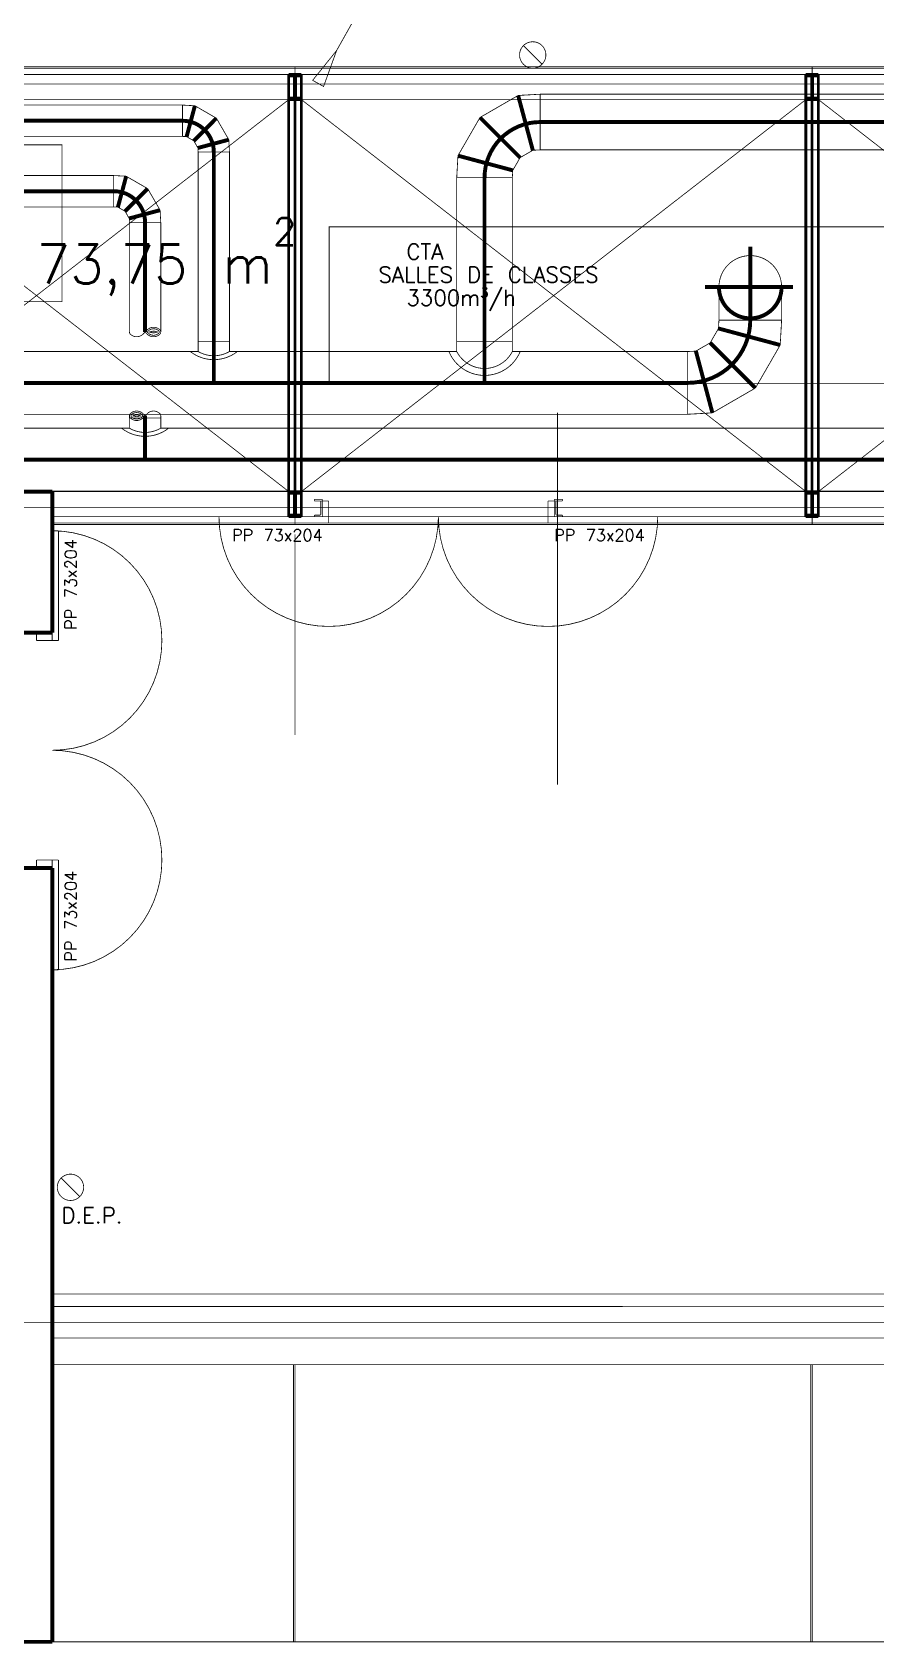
# Model space of a CAD drawing. Header units: inches. Extents: x -511311 to -456756, y 27559 to 65477.
# Drawn here: x -483766 to -478382, y 33128 to 43406 of the extents above; entities that cross this region are included whole.
import ezdxf

# ---------------------------------------------------------------- set-up
doc = ezdxf.new("R2010")
doc.units = ezdxf.units.IN
doc.header["$MEASUREMENT"] = 0
for name, pattern in [('Achse', [115, 0, -40, 75, 0]), ('AXES2', [1125, 750, -125, 125, -125]), ('CACHE', [750, 500, -250]), ('GRILLE', [400, 200, -200]), ('HIDDENX2', [750, 500, -250]), ('pontille 1', [133.333333, 66.666667, -66.666667]), ('Tiretet', [546.805537, 264.583325, -105.833328, 70.555556, -105.833328])]:
    doc.linetypes.add(name, pattern=pattern)
for name, color, linetype in [('00  ISOFRAN', 7, 'Continuous'), ('00 hachures', 7, 'Continuous'), ('00 poutres', 7, 'Continuous'), ('DF ActivitÈ REPRISE', 7, 'Continuous'), ('DF ActivitÈ REPRISE_A', 7, 'Continuous'), ('DF ActivitÈ REPRISE_C', 7, 'Continuous'), ('DF ActivitÈ REPRISE_F', 7, 'Continuous'), ('DF ActivitÈ SOUFFLAGE', 7, 'Continuous'), ('DF ActivitÈ SOUFFLAGE_A', 7, 'Continuous'), ('DF ActivitÈ SOUFFLAGE_F', 7, 'Continuous'), ('Extraction Sorbonne', 7, 'Continuous'), ('mobiliers', 7, 'Continuous'), ('murs peripherique', 7, 'Continuous'), ('P_EP', 7, 'Continuous'), ('textes', 7, 'Continuous')]:
    doc.layers.add(name, color=color, linetype=linetype)
doc.styles.get("Standard").update_dxf_attribs({"font": 'txt', "bigfont": 'BIGFONT.SHX'})

# ---------------------------------------------------------------- blocks, each defined once
blk = doc.blocks.new('WALL_187', base_point=(-487038, 33241))
at = {"layer": 'murs peripherique', "color": 7, "linetype": 'Continuous', "const_width": 25}
for points in [[(-483838, 33341), (-486938, 33341)], [(-487138, 33141), (-483638, 33141)]]:
    blk.add_lwpolyline(points, dxfattribs=at)
blk = doc.blocks.new('WALL_188', base_point=(-487038, 40377))
at = {"layer": 'murs peripherique', "color": 7, "linetype": 'Continuous', "const_width": 25}
for points in [[(-483638, 40477), (-487138, 40477)], [(-486938, 40277), (-483838, 40277)]]:
    blk.add_lwpolyline(points, dxfattribs=at)
blk = doc.blocks.new('IFC2x_DblPorteBattantSimple_66')
at = {"color": 0, "linetype": 'Continuous', "const_width": 5}
for points in [[(0, 0, 1), (-1400, 0)], [(1400, 0, 1), (0, 0)]]:
    blk.add_lwpolyline(points, format="xyb", dxfattribs=at)
for points in [[(-1400, 0), (-1400, 40)], [(-1400, 40), (-700, 40)], [(-700, 0), (-1400, 0)], [(-750, 0), (-700, 0)], [(-700, 40), (-700, 0)], [(-700, -100), (-700, 0)], [(1400, 40), (700, 40)], [(700, 40), (700, 0)], [(750, 0), (700, 0)], [(700, -100), (700, 0)], [(700, 0), (1400, 0)], [(1400, 0), (1400, 40)], [(-750, -100), (-700, -100)], [(750, -100), (700, -100)]]:
    blk.add_lwpolyline(points, dxfattribs=at)
blk = doc.blocks.new('WALL_534', base_point=(-481914, 40367))
at = {"layer": 'murs peripherique', "color": 7, "linetype": 'Continuous', "const_width": 5}
for points in [[(-481914, 40417), (-481914, 40317)], [(-480434, 40317), (-480434, 40417)]]:
    blk.add_lwpolyline(points, dxfattribs=at)
at = {"layer": 'murs peripherique', "color": 1, "xscale": -1, "rotation": 180}
blk.add_blockref('IFC2x_DblPorteBattantSimple_66', (-481174, 40317), dxfattribs=at)
blk = doc.blocks.new('IFC2x_DblPorteBattantSimple_114')
at = {"color": 0, "linetype": 'Continuous', "const_width": 5}
for points in [[(0, 0, 1), (-1400, 0)], [(1400, 0, 1), (0, 0)]]:
    blk.add_lwpolyline(points, format="xyb", dxfattribs=at)
for points in [[(-1400, 0), (-1400, 40)], [(-1400, 40), (-700, 40)], [(-700, 0), (-1400, 0)], [(-750, 0), (-700, 0)], [(-700, 40), (-700, 0)], [(-700, -100), (-700, 0)], [(1400, 40), (700, 40)], [(700, 40), (700, 0)], [(750, 0), (700, 0)], [(700, -100), (700, 0)], [(700, 0), (1400, 0)], [(1400, 0), (1400, 40)], [(-750, -100), (-700, -100)], [(750, -100), (700, -100)]]:
    blk.add_lwpolyline(points, dxfattribs=at)
blk = doc.blocks.new('WALL_1799', base_point=(-483738, 33241))
at = {"layer": 'murs peripherique', "color": 7, "linetype": 'Continuous', "const_width": 25}
for points in [[(-483638, 39577), (-483638, 40477)], [(-483838, 40277), (-483838, 39577)], [(-483838, 39577), (-483638, 39577)], [(-483838, 38077), (-483638, 38077)], [(-483838, 38077), (-483838, 38071)], [(-483638, 33141), (-483638, 38077)], [(-483838, 37871), (-483838, 33341)]]:
    blk.add_lwpolyline(points, dxfattribs=at)
at = {"layer": 'murs peripherique', "color": 1, "rotation": 270}
blk.add_blockref('IFC2x_DblPorteBattantSimple_114', (-483638, 38827), dxfattribs=at)
blk = doc.blocks.new('Par soleil droit_39')
at = {"layer": 'mobiliers', "color": 7, "linetype": 'ByBlock', "const_width": 5}
blk.add_lwpolyline([(0, -75), (1550, -75), (1550, -25), (0, -25)], close=True, dxfattribs=at)
blk = doc.blocks.new('Par soleil droit_40')
at = {"layer": 'mobiliers', "color": 7, "linetype": 'ByBlock', "const_width": 5}
blk.add_lwpolyline([(0, -75), (3300, -75), (3300, -25), (0, -25)], close=True, dxfattribs=at)
blk = doc.blocks.new('IPE param_incl_65_45')
at = {"layer": 'mobiliers', "color": 0, "linetype": 'ByBlock', "const_width": 17.5}
for points in [[(0, 40), (0, -40)], [(0, 40), (2820, 40)], [(0, 40), (2820, 40)], [(0, 40), (2820, 40)], [(0, 40), (2820, 40)], [(0, 40), (0, -40)], [(0, 0), (2820, 0)], [(2820, 8), (2820, 40)], [(2820, 40), (2820, 8)], [(2820, -40), (2820, 40)], [(2820, 40), (2820, -40)], [(2820, 4), (2820, 8)], [(2820, 8), (2820, 4)], [(2820, -3), (2820, -8)], [(2820, -8), (2820, -3)], [(2820, -8), (2820, -40)], [(2820, -40), (2820, -8)], [(0, -40), (2820, -40)], [(0, -40), (2820, -40)]]:
    blk.add_lwpolyline(points, dxfattribs=at)
blk = doc.blocks.new('IPE param_verti_65_42')
at = {"layer": 'mobiliers', "color": 0, "linetype": 'ByBlock', "const_width": 17.5}
for points in [[(40, 80), (-40, 80)], [(-40, 80), (-40, 70)], [(-40, 70), (-10.5, 70)], [(-3.5, 63), (-3.5, -63)], [(3.5, -63), (3.5, 63)], [(10.5, 70), (40, 70)], [(40, 70), (40, 80)], [(-10.5, -70), (-40, -70)], [(-40, -70), (-40, -80)], [(-40, -80), (40, -80)], [(40, -70), (10.5, -70)], [(40, -80), (40, -70)]]:
    blk.add_lwpolyline(points, dxfattribs=at)
for points in [[(-3.5, 63, 0.4142136), (-10.5, 70)], [(10.5, 70, 0.4142136), (3.5, 63)], [(-10.5, -70, 0.4142136), (-3.5, -63)], [(3.5, -63, 0.4142136), (10.5, -70)]]:
    blk.add_lwpolyline(points, format="xyb", dxfattribs=at)
blk = doc.blocks.new('IPE param_verti_65_41')
at = {"layer": 'mobiliers', "color": 0, "linetype": 'ByBlock', "const_width": 17.5}
for points in [[(40, 80), (-40, 80)], [(-40, 80), (-40, 70)], [(-40, 70), (-10.5, 70)], [(-3.5, 63), (-3.5, -63)], [(3.5, -63), (3.5, 63)], [(10.5, 70), (40, 70)], [(40, 70), (40, 80)], [(-10.5, -70), (-40, -70)], [(-40, -70), (-40, -80)], [(-40, -80), (40, -80)], [(40, -70), (10.5, -70)], [(40, -80), (40, -70)]]:
    blk.add_lwpolyline(points, dxfattribs=at)
for points in [[(-3.5, 63, 0.4142136), (-10.5, 70)], [(10.5, 70, 0.4142136), (3.5, 63)], [(-10.5, -70, 0.4142136), (-3.5, -63)], [(3.5, -63, 0.4142136), (10.5, -70)]]:
    blk.add_lwpolyline(points, format="xyb", dxfattribs=at)
blk = doc.blocks.new('Par soleil droit_52')
at = {"layer": 'mobiliers', "color": 7, "linetype": 'ByBlock', "const_width": 5}
blk.add_lwpolyline([(0, -75), (3300, -75), (3300, -25), (0, -25)], close=True, dxfattribs=at)
blk = doc.blocks.new('BEAM_4', base_point=(-468988, 40377))
at = {"layer": '00 poutres', "color": 1, "linetype": 'pontille 1', "const_width": 5}
for points in [[(-468988, 40477), (-483638, 40477)], [(-483638, 40477), (-483638, 40277)], [(-468988, 40277), (-483638, 40277)]]:
    blk.add_lwpolyline(points, dxfattribs=at)
at = {"layer": '00 poutres', "color": 30, "linetype": 'GRILLE', "const_width": 5}
blk.add_lwpolyline([(-468988, 40377), (-483638, 40377)], dxfattribs=at)
blk = doc.blocks.new('BEAM_7', base_point=(-468988, 43077))
at = {"layer": '00 poutres', "color": 7, "linetype": 'Continuous', "const_width": 5}
for points in [[(-468988, 43177), (-498488, 43177)], [(-468988, 42977), (-498488, 42977)]]:
    blk.add_lwpolyline(points, dxfattribs=at)
at = {"layer": '00 poutres', "color": 1, "linetype": 'Tiretet', "const_width": 5}
blk.add_lwpolyline([(-468988, 43077), (-498488, 43077)], dxfattribs=at)

msp = doc.modelspace()

# ---------------------------------------------------------------- linework, layer by layer
at = {"layer": '00  ISOFRAN', "color": 7, "linetype": 'Continuous', "const_width": 5}
for points in [[(-482098.267, 34908.825), (-482098.267, 33140.768)], [(-482088.279, 34908.825), (-482088.279, 33140.279)], [(-478798.267, 34908.748), (-478798.267, 33140.768)], [(-478788.279, 34908.748), (-478788.279, 33140.279)], [(-483638.267, 33140.768), (-468788.267, 33140.768)]]:
    msp.add_lwpolyline(points, dxfattribs=at)
at = {"layer": '00 hachures', "color": 7, "linetype": 'Achse', "const_width": 5}
for points in [[(-461908.267, 35278.507), (-483638.267, 35279.013)], [(-461708.267, 35078.519), (-483638.267, 35078.519)]]:
    msp.add_lwpolyline(points, dxfattribs=at)
at = {"layer": 'DF ActivitÈ REPRISE', "color": 191, "linetype": 'CACHE', "const_width": 5}
for points in [[(-480908.187, 42862.571), (-480664.7, 43003.149)], [(-480664.7, 43003.149), (-480524.122, 43011.006)], [(-480524.122, 43011.006), (-480524.122, 42656.006)], [(-480524.122, 43011.006), (-471584.979, 43011.006)], [(-482806.923, 42941.785), (-484405.459, 42941.785)], [(-482727.724, 42937.359), (-482806.923, 42941.785)], [(-482806.923, 42741.785), (-482806.923, 42941.785)], [(-482590.548, 42858.16), (-482727.724, 42937.359)], [(-482511.349, 42720.984), (-482590.548, 42858.16)], [(-481048.765, 42619.084), (-480908.187, 42862.571)], [(-482806.923, 42741.785), (-484405.459, 42741.785)], [(-482780.523, 42740.31), (-482806.923, 42741.785)], [(-482734.798, 42713.91), (-482780.523, 42740.31)], [(-482708.398, 42668.185), (-482734.798, 42713.91)], [(-482706.923, 42641.785), (-482708.398, 42668.185)], [(-482506.923, 42641.785), (-482511.349, 42720.984)], [(-480652.144, 42606.528), (-480570.981, 42653.387)], [(-480570.981, 42653.387), (-480524.122, 42656.006)], [(-480524.122, 42656.006), (-471584.979, 42656.006)], [(-482706.923, 41434.727), (-482706.923, 42641.785)], [(-482706.923, 42641.785), (-482506.923, 42641.785)], [(-482506.923, 41434.727), (-482506.923, 42641.785)], [(-481056.622, 42478.506), (-481048.765, 42619.084)], [(-480699.003, 42525.365), (-480652.144, 42606.528)], [(-481056.622, 41434.727), (-481056.622, 42478.506)], [(-481056.622, 42478.506), (-480701.622, 42478.506)], [(-480701.622, 42478.506), (-480699.003, 42525.365)], [(-480701.622, 41434.727), (-480701.622, 42478.506)], [(-479383.194, 41569.727), (-479383.194, 41781.694)], [(-478983.194, 41569.727), (-478983.194, 41781.694)], [(-479386.145, 41516.928), (-479383.194, 41569.727)], [(-479383.194, 41569.727), (-478983.194, 41569.727)], [(-478992.048, 41411.33), (-478983.194, 41569.727)], [(-482706.923, 41369.727), (-482706.923, 41434.727)], [(-482506.923, 41434.727), (-482706.923, 41434.727)], [(-482506.923, 41369.727), (-482506.923, 41434.727)], [(-481056.622, 41369.727), (-481056.622, 41434.727)], [(-480701.622, 41434.727), (-481056.622, 41434.727)], [(-480701.622, 41369.727), (-480701.622, 41434.727)], [(-479530.395, 41372.679), (-479438.944, 41425.478)], [(-479438.944, 41425.478), (-479386.145, 41516.928)], [(-493838.059, 41369.727), (-482706.923, 41369.727)], [(-482506.923, 41369.727), (-481056.622, 41369.727)], [(-480701.622, 41369.727), (-479583.194, 41369.727)], [(-479583.194, 41369.727), (-479530.395, 41372.679)], [(-479583.194, 41369.727), (-479583.194, 40969.727)], [(-479150.445, 41136.978), (-479002.667, 41392.937)], [(-479002.667, 41392.937), (-478992.048, 41411.33)], [(-479424.797, 40978.581), (-479150.445, 41136.978)], [(-493838.059, 40969.727), (-479583.194, 40969.727)], [(-479583.194, 40969.727), (-479424.797, 40978.581)]]:
    msp.add_lwpolyline(points, dxfattribs=at)
for points in [[(-483575.485, 41688.364), (-483575.485, 42688.364), (-490575.485, 42688.364), (-490575.485, 41688.364)], [(-475870.988, 41164.954), (-475870.988, 42164.954), (-481870.988, 42164.954), (-481870.988, 41164.954)]]:
    msp.add_lwpolyline(points, close=True, dxfattribs=at)
for points in [[(-478983.194, 41781.694, 1), (-479383.194, 41781.694)], [(-482756.923, 41369.727, 0.345299462), (-482456.923, 41369.727)], [(-482706.923, 41369.727, 0.267949192), (-482506.923, 41369.727)], [(-481106.622, 41369.727, 0.669070141), (-480651.622, 41369.727)], [(-481056.622, 41369.727, 0.607540603), (-480701.622, 41369.727)]]:
    msp.add_lwpolyline(points, format="xyb", dxfattribs=at)
at = {"layer": 'DF ActivitÈ REPRISE_A', "color": 7, "linetype": 'Continuous', "const_width": 25}
for points in [[(-482806.923, 42841.785), (-484405.459, 42841.785)], [(-480524.122, 42833.506), (-471584.979, 42833.506)], [(-482606.923, 41434.727), (-482606.923, 42641.785)], [(-480879.122, 41434.727), (-480879.122, 42478.506)], [(-479183.194, 41569.727), (-479183.194, 42038.98)], [(-479471.593, 41781.694), (-478910.949, 41781.694)], [(-482606.923, 41169.727), (-482606.923, 41434.727)], [(-480879.122, 41169.727), (-480879.122, 41434.727)], [(-493838.059, 41169.727), (-479583.194, 41169.727)]]:
    msp.add_lwpolyline(points, dxfattribs=at)
for points in [[(-482606.923, 42641.785, 0.414213562), (-482806.923, 42841.785)], [(-480524.122, 42833.506, 0.414213562), (-480879.122, 42478.506)], [(-479583.194, 41169.727, 0.414213562), (-479183.194, 41569.727)]]:
    msp.add_lwpolyline(points, format="xyb", dxfattribs=at)
at = {"layer": 'DF ActivitÈ REPRISE_C', "color": 7, "linetype": 'Continuous', "const_width": 25}
msp.add_lwpolyline([(-479383.194, 41781.694, 1), (-478983.194, 41781.694)], format="xyb", dxfattribs=at)
at = {"layer": 'DF ActivitÈ REPRISE_F', "color": 7, "linetype": 'Continuous', "const_width": 25}
for points in [[(-480570.981, 42653.387), (-480664.7, 43003.149)], [(-482780.523, 42740.31), (-482727.724, 42937.359)], [(-482734.798, 42713.91), (-482590.548, 42858.16)], [(-480652.144, 42606.528), (-480908.187, 42862.571)], [(-482708.398, 42668.185), (-482511.349, 42720.984)], [(-480699.003, 42525.365), (-481048.765, 42619.084)], [(-479386.145, 41516.928), (-478992.048, 41411.33)], [(-479438.944, 41425.478), (-479398.366, 41384.9)], [(-479530.395, 41372.679), (-479424.797, 40978.581)], [(-479398.366, 41384.9), (-479389.178, 41375.711)], [(-479389.178, 41375.711), (-479150.445, 41136.978)]]:
    msp.add_lwpolyline(points, dxfattribs=at)
at = {"layer": 'DF ActivitÈ SOUFFLAGE', "color": 6, "linetype": 'Continuous', "const_width": 5}
for points in [[(-483245.399, 42492.336), (-484658.167, 42492.336)], [(-483166.2, 42487.909), (-483245.399, 42492.336)], [(-483245.399, 42292.336), (-483245.399, 42492.336)], [(-483029.024, 42408.71), (-483166.2, 42487.909)], [(-482949.826, 42271.534), (-483029.024, 42408.71)], [(-483245.399, 42292.336), (-484658.167, 42292.336)], [(-483218.999, 42290.86), (-483245.399, 42292.336)], [(-483173.274, 42264.46), (-483218.999, 42290.86)], [(-483146.874, 42218.735), (-483173.274, 42264.46)], [(-482945.399, 42192.336), (-482949.826, 42271.534)], [(-483145.399, 42192.336), (-483146.874, 42218.735)], [(-483145.399, 42192.336), (-482945.399, 42192.336)], [(-483145.399, 41494.379), (-483145.399, 42192.336)], [(-482945.399, 41494.379), (-482945.399, 42192.336)], [(-483045.399, 41494.379), (-483058.887, 41480.891)], [(-483145.399, 40945.82), (-483145.399, 40960.041)], [(-483145.399, 40880.82), (-483145.399, 40945.82)], [(-482945.399, 40945.82), (-483145.399, 40945.82)], [(-483045.399, 40960.041), (-483031.911, 40973.529)], [(-482945.399, 40945.82), (-482945.399, 40960.041)], [(-482945.399, 40880.82), (-482945.399, 40945.82)], [(-491707.032, 40880.82), (-483145.399, 40880.82)], [(-482945.399, 40880.82), (-478175.959, 40880.82)], [(-491707.032, 40480.82), (-476551.419, 40480.82)]]:
    msp.add_lwpolyline(points, dxfattribs=at)
for points in [[(-483045.399, 41494.379), (-483031.911, 41480.891, 0.414213562), (-482950.986, 41480.891, 0.198912367), (-482945.399, 41494.379, 0.198912367), (-482950.986, 41507.867, 0.414213562), (-483031.911, 41507.867)], [(-483031.914, 41494.379), (-483025.169, 41487.634, 0.414213562), (-482957.728, 41487.634, 0.198912367), (-482954.934, 41494.379, 0.198912367), (-482957.728, 41501.124, 0.414213562), (-483025.169, 41501.124)], [(-483045.399, 40960.041), (-483058.887, 40973.529, 0.414213562), (-483139.812, 40973.529, 0.198912367), (-483145.399, 40960.041, 0.198912367), (-483139.812, 40946.554, 0.414213562), (-483058.887, 40946.554)], [(-483058.883, 40960.041), (-483065.629, 40966.787, 0.414213562), (-483133.07, 40966.787, 0.198912367), (-483135.864, 40960.041, 0.198912367), (-483133.07, 40953.296, 0.414213562), (-483065.629, 40953.296)]]:
    msp.add_lwpolyline(points, format="xyb", close=True, dxfattribs=at)
for points in [[(-483145.399, 41494.379, 0.198912367), (-483139.812, 41480.891)], [(-483139.812, 41480.891, 0.414213562), (-483058.887, 41480.891)], [(-483016.893, 41489.661), (-483009.688, 41494.376, -0.306327148), (-482973.209, 41494.376), (-482966.004, 41489.661)], [(-483016.893, 41499.091), (-483009.688, 41494.376, 0.306327148), (-482973.209, 41494.376), (-482966.004, 41499.091)], [(-483073.905, 40955.33), (-483081.109, 40960.044, 0.306327148), (-483117.589, 40960.044), (-483124.793, 40955.33)], [(-483073.905, 40964.759), (-483081.109, 40960.044, -0.306327148), (-483117.589, 40960.044), (-483124.793, 40964.759)], [(-482950.986, 40973.529, 0.414213562), (-483031.911, 40973.529)], [(-482945.399, 40960.041, 0.198912367), (-482950.986, 40973.529)], [(-483195.399, 40880.82, 0.345299462), (-482895.399, 40880.82)], [(-483145.399, 40880.82, 0.267949192), (-482945.399, 40880.82)]]:
    msp.add_lwpolyline(points, format="xyb", dxfattribs=at)
at = {"layer": 'DF ActivitÈ SOUFFLAGE_A', "color": 7, "linetype": 'Continuous', "const_width": 25}
for points in [[(-483245.399, 42392.336), (-484658.167, 42392.336)], [(-483045.399, 41494.379), (-483045.399, 42192.336)], [(-483045.399, 40945.82), (-483045.399, 40960.041)], [(-483045.399, 40680.82), (-483045.399, 40945.82)], [(-491707.032, 40680.82), (-476551.419, 40680.82)]]:
    msp.add_lwpolyline(points, dxfattribs=at)
msp.add_lwpolyline([(-483045.399, 42192.336, 0.414213562), (-483245.399, 42392.336)], format="xyb", dxfattribs=at)
at = {"layer": 'DF ActivitÈ SOUFFLAGE_F', "color": 7, "linetype": 'Continuous', "const_width": 25}
for points in [[(-483218.999, 42290.86), (-483166.2, 42487.909)], [(-483173.274, 42264.46), (-483029.024, 42408.71)], [(-483146.874, 42218.735), (-482949.826, 42271.534)]]:
    msp.add_lwpolyline(points, dxfattribs=at)
at = {"layer": 'Extraction Sorbonne', "color": 82, "linetype": 'AXES2', "const_width": 5}
msp.add_lwpolyline([(-481450.667, 43951.467), (-481823.487, 43289.195), (-481906.363, 43060.434), (-481976.076, 43099.678), (-481823.487, 43289.195)], dxfattribs=at)
at = {"layer": 'murs peripherique', "color": 1, "linetype": 'Tiretet', "const_width": 5}
for points in [[(-511308.535, 43076.801), (-459358.126, 43076.801)], [(-511308.535, 40376.801), (-459358.126, 40376.801)], [(-511308.535, 35178.519), (-459469.292, 35178.519)]]:
    msp.add_lwpolyline(points, dxfattribs=at)
at = {"layer": 'murs peripherique', "color": 1, "linetype": 'Achse', "const_width": 5}
for points in [[(-482128.267, 42976.78), (-485348.267, 40476.609)], [(-485348.267, 42976.78), (-482128.267, 40476.609)], [(-482048.267, 40476.609), (-478828.267, 42976.801)], [(-478828.267, 40476.609), (-482048.267, 42976.801)], [(-478748.267, 42976.801), (-475528.267, 40476.609)], [(-475528.267, 42976.801), (-478748.267, 40476.609)], [(-480413.267, 40980.296), (-480413.267, 38606.479)], [(-482088.267, 40204.214), (-482088.267, 38924.041)]]:
    msp.add_lwpolyline(points, dxfattribs=at)
at = {"layer": 'murs peripherique', "color": 7, "linetype": 'Continuous', "const_width": 5}
for points in [[(-481913.806, 40426.609), (-481965.806, 40426.609)], [(-481965.806, 40426.609), (-481965.806, 40421.609)], [(-481960.806, 40416.609), (-481928.806, 40416.609)], [(-481923.806, 40411.609), (-481923.806, 40331.609)], [(-481913.806, 40316.609), (-481913.806, 40426.609)], [(-480433.806, 40426.609), (-480381.806, 40426.609)], [(-480433.806, 40316.609), (-480433.806, 40426.609)], [(-480423.806, 40411.609), (-480423.806, 40331.609)], [(-480386.806, 40416.609), (-480418.806, 40416.609)], [(-480381.806, 40426.609), (-480381.806, 40421.609)], [(-481965.806, 40321.609), (-481965.806, 40316.609)], [(-481965.806, 40316.609), (-481913.806, 40316.609)], [(-481928.806, 40326.609), (-481960.806, 40326.609)], [(-480381.806, 40316.609), (-480433.806, 40316.609)], [(-480418.806, 40326.609), (-480386.806, 40326.609)], [(-480381.806, 40321.609), (-480381.806, 40316.609)], [(-465538.205, 35359.071), (-483638.267, 35359.071)], [(-461598.267, 34908.348), (-483638.267, 34908.861)]]:
    msp.add_lwpolyline(points, dxfattribs=at)
for points in [[(-481965.806, 40421.609, 0.414213562), (-481960.806, 40416.609)], [(-481923.806, 40411.609, 0.414213562), (-481928.806, 40416.609)], [(-480418.806, 40416.609, 0.414213562), (-480423.806, 40411.609)], [(-480386.806, 40416.609, 0.414213562), (-480381.806, 40421.609)], [(-481960.806, 40326.609, 0.414213562), (-481965.806, 40321.609)], [(-481928.806, 40326.609, 0.414213562), (-481923.806, 40331.609)], [(-480423.806, 40331.609, 0.414213562), (-480418.806, 40326.609)], [(-480381.806, 40321.609, 0.414213562), (-480386.806, 40326.609)]]:
    msp.add_lwpolyline(points, format="xyb", dxfattribs=at)
at = {"layer": 'P_EP', "color": 1, "linetype": 'Continuous', "const_width": 5}
for points in [[(-480655.636, 43261.601, 1), (-480487.636, 43261.601, 1)], [(-483605.677, 36039.494, 1), (-483437.677, 36039.494, 1)]]:
    msp.add_lwpolyline(points, format="xyb", close=True, dxfattribs=at)
for points in [[(-480631.033, 43320.998), (-480512.239, 43202.204)], [(-483581.074, 36098.891), (-483462.28, 35980.097)]]:
    msp.add_lwpolyline(points, dxfattribs=at)

# ---------------------------------------------------------------- block references
at = {"layer": '00 poutres', "color": 7}
msp.add_blockref('BEAM_7', (-468988.267, 43076.801), dxfattribs=at)
at = {"layer": '00 poutres', "color": 1}
msp.add_blockref('BEAM_4', (-468988.267, 40376.801), dxfattribs=at)
at = {"layer": 'mobiliers', "linetype": 'Continuous', "xscale": -1}
for p in [(-482088.308, 43211.801), (-478788.308, 43211.801), (-475488.308, 43211.801)]:
    msp.add_blockref('Par soleil droit_52', p, dxfattribs=at)
at = {"layer": 'mobiliers', "color": 7, "linetype": 'pontille 1', "rotation": 90}
for p in [(-482088.806, 40316.609), (-478788.806, 40316.609)]:
    msp.add_blockref('IPE param_incl_65_45', p, dxfattribs=at)
at = {"layer": 'mobiliers', "color": 7, "linetype": 'HIDDENX2'}
for p in [(-482088.267, 43056.801), (-478788.267, 43056.801)]:
    msp.add_blockref('IPE param_verti_65_42', p, dxfattribs=at)
at = {"layer": 'mobiliers', "color": 7, "linetype": 'HIDDENX2', "xscale": -1, "rotation": 180}
for p in [(-482088.267, 40396.609), (-478788.267, 40396.609)]:
    msp.add_blockref('IPE param_verti_65_41', p, dxfattribs=at)
at = {"layer": 'mobiliers', "linetype": 'Continuous', "xscale": -1, "rotation": 180}
msp.add_blockref('Par soleil droit_39', (-483638.308, 40241.801), dxfattribs=at)
at = {"layer": 'mobiliers', "linetype": 'Continuous', "rotation": 180}
for p in [(-478788.267, 40241.801), (-475488.267, 40241.801)]:
    msp.add_blockref('Par soleil droit_40', p, dxfattribs=at)
at = {"layer": 'murs peripherique', "color": 7}
for name, p in [('WALL_188', (-487038.267, 40376.801)), ('WALL_1799', (-483738.267, 33240.768)), ('WALL_534', (-481913.806, 40366.609)), ('WALL_187', (-487038.267, 33240.768))]:
    msp.add_blockref(name, p, dxfattribs=at)

# ---------------------------------------------------------------- texts
at = {"color": 7, "insert": (-483738.267, 41726.801), "char_height": 250, "attachment_point": 7}
msp.add_mtext('{73,75 m{\\H0.7x;\\S2^  ;}}', dxfattribs=at)
at = {"layer": 'DF ActivitÈ REPRISE', "color": 191, "insert": (-481823.156, 42057.187), "char_height": 100, "width": 3737.42005, "attachment_point": 1, "line_spacing_factor": 0.884251}
msp.add_mtext('\\A1;{\\Ftxt.shx|c0;     CTA\\P   SALLES DE CLASSES\\P     3300m³/h}', dxfattribs=at)
at = {"layer": 'P_EP', "color": 7, "insert": (-483384.883, 35910.363), "char_height": 99.99994, "width": 515.80304, "attachment_point": 2}
msp.add_mtext('\\A1;{\\Ftxt.shx|c0;\\C7;D.E.P.}', dxfattribs=at)
at = {"layer": 'textes', "color": 7, "char_height": 75, "width": 1261.32686, "attachment_point": 2}
for insert in [(-482201.694, 40236.017), (-480145.919, 40236.017)]:
    msp.add_mtext('\\A1;{\\Ftxt.shx|c0;\\C7;PP 73x204}', dxfattribs=dict(at, insert=insert))
at = {"layer": 'textes', "color": 7, "char_height": 75, "width": 1261.32686, "attachment_point": 2, "rotation": 90}
for insert in [(-483557.336, 39884.782), (-483557.336, 37768.821)]:
    msp.add_mtext('\\A1;{\\Ftxt.shx|c0;\\C7;PP 73x204}', dxfattribs=dict(at, insert=insert))

doc.saveas('drawing.dxf')
